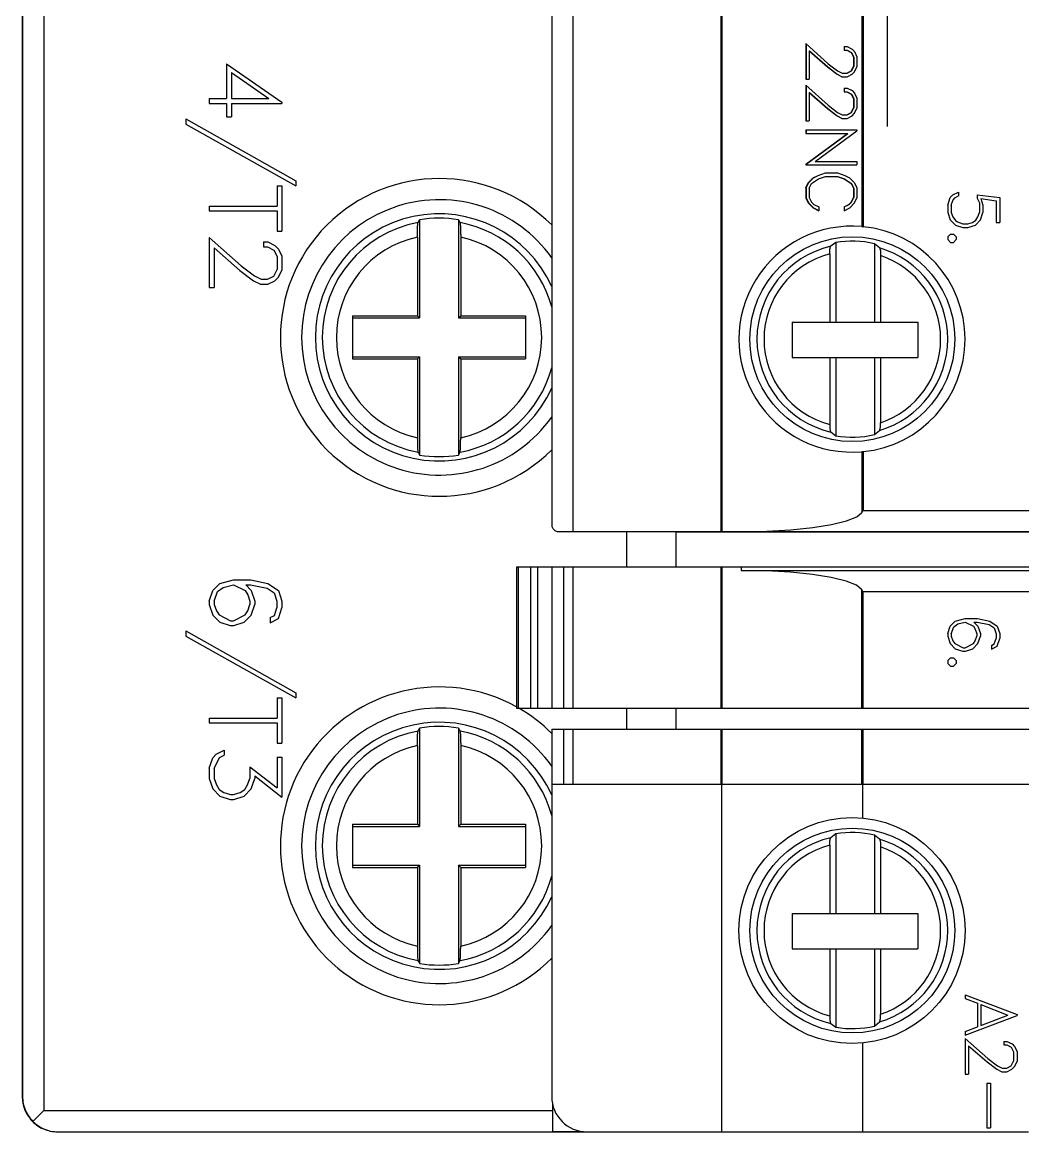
# Model space of a CAD drawing. Header units: millimetres. Extents: x -72 to 2978, y -1067 to 2817.
# Drawn here: x 2368.21 to 2396.54, y 1442.4 to 1473.82 of the extents above; entities that cross this region are included whole.
import ezdxf

# ---------------------------------------------------------------- set-up
doc = ezdxf.new("R2010")
doc.units = ezdxf.units.MM
doc.layers.add('10000_FRONT', color=7, linetype='Continuous')

msp = doc.modelspace()

# ---------------------------------------------------------------- linework, layer by layer
msp.add_line((2392.71, 1470.872), (2392.71, 1477.721))
at = {"layer": '10000_FRONT', "color": 7, "linetype": 'Continuous', "lineweight": 25}
for p, q in [((2383.8, 1487.313), (2383.8, 1459.396)), ((2387.984, 1487.396), (2387.984, 1459.396)), ((2388.018, 1487.396), (2388.018, 1459.396)), ((2368.82, 1486.796), (2368.82, 1442.996)), ((2368.21, 1486.396), (2368.21, 1443.406)), ((2368.22, 1486.396), (2368.22, 1443.396)), ((2383.2, 1486.396), (2383.2, 1459.596)), ((2391.981, 1478.509), (2391.981, 1468.034)), ((2392.016, 1478.512), (2392.016, 1468.031)), ((2390.394, 1473.219), (2390.394, 1472.209)), ((2390.394, 1473.219), (2391.027, 1472.647)), ((2390.4, 1473.214), (2390.4, 1472.209)), ((2390.49, 1473.012), (2390.49, 1472.209)), ((2390.49, 1473.012), (2391.006, 1472.555)), ((2390.49, 1473.012), (2390.496, 1473.012)), ((2390.496, 1473.012), (2391.012, 1472.555)), ((2391.475, 1473.131), (2391.475, 1473.032)), ((2391.475, 1473.131), (2391.562, 1473.131)), ((2391.475, 1473.032), (2391.56, 1473.032)), ((2391.48, 1473.131), (2391.48, 1473.032)), ((2391.554, 1473.032), (2391.681, 1472.967)), ((2391.56, 1473.032), (2391.687, 1472.967)), ((2391.562, 1473.131), (2391.703, 1473.061)), ((2391.703, 1473.061), (2391.773, 1472.989)), ((2391.773, 1472.989), (2391.842, 1472.845)), ((2391.681, 1472.967), (2391.745, 1472.837)), ((2391.681, 1472.967), (2391.687, 1472.967)), ((2391.687, 1472.967), (2391.751, 1472.837)), ((2391.745, 1472.837), (2391.745, 1472.571)), ((2391.745, 1472.837), (2391.751, 1472.837)), ((2391.751, 1472.837), (2391.751, 1472.571)), ((2391.842, 1472.845), (2391.842, 1472.563)), ((2373.994, 1472.646), (2373.994, 1471.662)), ((2373.994, 1472.646), (2375.562, 1471.557)), ((2374.131, 1472.397), (2374.131, 1471.662)), ((2374.131, 1472.397), (2375.19, 1471.662)), ((2391.006, 1472.555), (2391.278, 1472.347)), ((2391.006, 1472.555), (2391.012, 1472.555)), ((2391.012, 1472.555), (2391.284, 1472.347)), ((2391.027, 1472.647), (2391.295, 1472.443)), ((2391.278, 1472.347), (2391.417, 1472.277)), ((2391.278, 1472.347), (2391.284, 1472.347)), ((2391.284, 1472.347), (2391.422, 1472.277)), ((2391.295, 1472.443), (2391.427, 1472.377)), ((2391.427, 1472.377), (2391.56, 1472.377)), ((2391.554, 1472.377), (2391.681, 1472.441)), ((2391.56, 1472.377), (2391.687, 1472.441)), ((2391.56, 1472.277), (2391.701, 1472.347)), ((2391.681, 1472.441), (2391.745, 1472.571)), ((2391.681, 1472.441), (2391.687, 1472.441)), ((2391.687, 1472.441), (2391.751, 1472.571)), ((2391.701, 1472.347), (2391.772, 1472.42)), ((2391.745, 1472.571), (2391.751, 1472.571)), ((2391.772, 1472.42), (2391.842, 1472.563)), ((2390.394, 1472.209), (2390.49, 1472.209)), ((2390.394, 1472.042), (2390.394, 1471.031)), ((2390.394, 1472.042), (2391.027, 1471.47)), ((2390.4, 1472.037), (2390.4, 1471.031)), ((2391.417, 1472.277), (2391.56, 1472.277)), ((2390.49, 1471.834), (2390.49, 1471.031)), ((2390.49, 1471.834), (2391.006, 1471.378)), ((2390.49, 1471.834), (2390.496, 1471.834)), ((2390.496, 1471.834), (2391.012, 1471.378)), ((2391.475, 1471.954), (2391.475, 1471.855)), ((2391.475, 1471.954), (2391.562, 1471.954)), ((2391.475, 1471.855), (2391.56, 1471.855)), ((2391.48, 1471.954), (2391.48, 1471.855)), ((2391.554, 1471.855), (2391.681, 1471.789)), ((2391.56, 1471.855), (2391.687, 1471.789)), ((2391.562, 1471.954), (2391.703, 1471.884)), ((2391.681, 1471.789), (2391.745, 1471.66)), ((2391.681, 1471.789), (2391.687, 1471.789)), ((2391.687, 1471.789), (2391.751, 1471.66)), ((2391.703, 1471.884), (2391.773, 1471.811)), ((2391.773, 1471.811), (2391.842, 1471.668)), ((2373.504, 1471.662), (2373.504, 1471.524)), ((2373.504, 1471.662), (2373.994, 1471.662)), ((2373.504, 1471.524), (2373.994, 1471.524)), ((2373.994, 1471.524), (2373.994, 1471.14)), ((2374.131, 1471.662), (2375.19, 1471.662)), ((2374.131, 1471.524), (2374.131, 1471.14)), ((2374.131, 1471.524), (2375.562, 1471.524)), ((2375.562, 1471.557), (2375.562, 1471.524)), ((2391.027, 1471.47), (2391.295, 1471.266)), ((2391.745, 1471.66), (2391.745, 1471.394)), ((2391.745, 1471.66), (2391.751, 1471.66)), ((2391.751, 1471.66), (2391.751, 1471.394)), ((2391.842, 1471.668), (2391.842, 1471.386)), ((2372.838, 1471.086), (2372.838, 1470.937)), ((2372.838, 1471.086), (2375.954, 1469.332)), ((2373.994, 1471.14), (2374.131, 1471.14)), ((2391.006, 1471.378), (2391.278, 1471.17)), ((2391.006, 1471.378), (2391.012, 1471.378)), ((2391.012, 1471.378), (2391.284, 1471.17)), ((2391.278, 1471.17), (2391.417, 1471.099)), ((2391.278, 1471.17), (2391.284, 1471.17)), ((2391.284, 1471.17), (2391.422, 1471.099)), ((2391.295, 1471.266), (2391.427, 1471.2)), ((2391.417, 1471.099), (2391.56, 1471.099)), ((2391.427, 1471.2), (2391.56, 1471.2)), ((2391.554, 1471.2), (2391.681, 1471.264)), ((2391.56, 1471.2), (2391.687, 1471.264)), ((2391.56, 1471.099), (2391.701, 1471.17)), ((2391.681, 1471.264), (2391.745, 1471.394)), ((2391.681, 1471.264), (2391.687, 1471.264)), ((2391.687, 1471.264), (2391.751, 1471.394)), ((2391.701, 1471.17), (2391.772, 1471.243)), ((2391.745, 1471.394), (2391.751, 1471.394)), ((2391.772, 1471.243), (2391.842, 1471.386)), ((2372.838, 1470.937), (2375.954, 1469.185)), ((2390.394, 1471.031), (2390.49, 1471.031)), ((2390.394, 1470.772), (2390.394, 1470.674)), ((2390.394, 1470.772), (2391.842, 1470.772)), ((2390.4, 1470.772), (2390.4, 1470.674)), ((2391.842, 1470.772), (2391.842, 1470.749)), ((2390.394, 1469.804), (2391.577, 1470.674)), ((2390.394, 1470.674), (2391.583, 1470.674)), ((2390.4, 1469.804), (2391.583, 1470.674)), ((2390.659, 1469.878), (2391.842, 1470.749)), ((2390.659, 1469.878), (2391.842, 1469.878)), ((2391.842, 1469.878), (2391.842, 1469.78)), ((2390.394, 1469.804), (2390.394, 1469.78)), ((2390.394, 1469.804), (2390.4, 1469.804)), ((2390.394, 1469.78), (2391.842, 1469.78)), ((2390.4, 1469.804), (2390.4, 1469.78)), ((2390.741, 1469.484), (2390.947, 1469.554)), ((2390.747, 1469.484), (2390.953, 1469.554)), ((2390.947, 1469.554), (2391.288, 1469.554)), ((2391.288, 1469.554), (2391.495, 1469.484)), ((2375.954, 1469.332), (2375.954, 1469.185)), ((2390.394, 1469.132), (2390.463, 1469.275)), ((2390.4, 1469.132), (2390.469, 1469.275)), ((2390.463, 1469.275), (2390.602, 1469.417)), ((2390.463, 1469.275), (2390.469, 1469.275)), ((2390.469, 1469.275), (2390.608, 1469.417)), ((2390.49, 1469.124), (2390.555, 1469.256)), ((2390.555, 1469.256), (2390.754, 1469.389)), ((2390.602, 1469.417), (2390.741, 1469.484)), ((2390.602, 1469.417), (2390.608, 1469.417)), ((2390.608, 1469.417), (2390.747, 1469.484)), ((2390.741, 1469.484), (2390.747, 1469.484)), ((2390.754, 1469.389), (2390.951, 1469.456)), ((2390.951, 1469.456), (2391.291, 1469.456)), ((2391.285, 1469.456), (2391.482, 1469.389)), ((2391.291, 1469.456), (2391.488, 1469.389)), ((2391.482, 1469.389), (2391.681, 1469.256)), ((2391.482, 1469.389), (2391.488, 1469.389)), ((2391.488, 1469.389), (2391.687, 1469.256)), ((2391.495, 1469.484), (2391.634, 1469.417)), ((2391.634, 1469.417), (2391.772, 1469.275)), ((2391.681, 1469.256), (2391.745, 1469.124)), ((2391.681, 1469.256), (2391.687, 1469.256)), ((2391.687, 1469.256), (2391.751, 1469.124)), ((2391.772, 1469.275), (2391.842, 1469.132)), ((2375.425, 1469.19), (2375.425, 1468.613)), ((2375.425, 1469.19), (2375.562, 1469.19)), ((2375.562, 1469.19), (2375.562, 1467.9)), ((2390.394, 1469.132), (2390.394, 1468.85)), ((2390.394, 1469.132), (2390.4, 1469.132)), ((2390.4, 1469.132), (2390.4, 1468.85)), ((2390.49, 1469.124), (2390.49, 1468.858)), ((2391.745, 1469.124), (2391.745, 1468.858)), ((2391.745, 1469.124), (2391.751, 1469.124)), ((2391.751, 1469.124), (2391.751, 1468.858)), ((2391.842, 1469.132), (2391.842, 1468.85)), ((2394.483, 1468.855), (2394.555, 1468.929)), ((2394.555, 1468.929), (2394.717, 1469.01)), ((2394.61, 1468.853), (2394.717, 1468.906)), ((2394.717, 1469.01), (2394.717, 1468.906)), ((2395.24, 1468.933), (2395.24, 1468.843)), ((2395.24, 1468.933), (2395.883, 1468.861)), ((2373.504, 1468.613), (2373.504, 1468.476)), ((2373.504, 1468.613), (2375.425, 1468.613)), ((2390.394, 1468.85), (2390.463, 1468.707)), ((2390.394, 1468.85), (2390.4, 1468.85)), ((2390.4, 1468.85), (2390.469, 1468.707)), ((2390.463, 1468.707), (2390.601, 1468.566)), ((2390.463, 1468.707), (2390.469, 1468.707)), ((2390.469, 1468.707), (2390.607, 1468.566)), ((2390.49, 1468.858), (2390.556, 1468.727)), ((2390.556, 1468.727), (2390.621, 1468.662)), ((2390.621, 1468.662), (2390.761, 1468.589)), ((2390.761, 1468.589), (2390.761, 1468.485)), ((2391.475, 1468.589), (2391.615, 1468.662)), ((2391.475, 1468.589), (2391.475, 1468.485)), ((2391.475, 1468.589), (2391.48, 1468.589)), ((2391.48, 1468.589), (2391.621, 1468.662)), ((2391.48, 1468.589), (2391.48, 1468.488)), ((2391.615, 1468.662), (2391.679, 1468.727)), ((2391.615, 1468.662), (2391.621, 1468.662)), ((2391.621, 1468.662), (2391.685, 1468.727)), ((2391.635, 1468.566), (2391.773, 1468.707)), ((2391.679, 1468.727), (2391.745, 1468.858)), ((2391.679, 1468.727), (2391.685, 1468.727)), ((2391.685, 1468.727), (2391.751, 1468.858)), ((2391.745, 1468.858), (2391.751, 1468.858)), ((2391.773, 1468.707), (2391.842, 1468.85)), ((2394.413, 1468.643), (2394.483, 1468.855)), ((2394.413, 1468.643), (2394.413, 1468.434)), ((2394.511, 1468.639), (2394.557, 1468.771)), ((2394.511, 1468.639), (2394.511, 1468.437)), ((2394.557, 1468.771), (2394.61, 1468.853)), ((2395.24, 1468.843), (2395.309, 1468.706)), ((2395.309, 1468.706), (2395.309, 1468.437)), ((2395.347, 1468.828), (2395.407, 1468.643)), ((2395.347, 1468.828), (2395.785, 1468.765)), ((2395.407, 1468.643), (2395.407, 1468.434)), ((2395.785, 1468.765), (2395.785, 1468.146)), ((2395.883, 1468.861), (2395.883, 1468.146)), ((2373.504, 1468.476), (2375.425, 1468.476)), ((2375.425, 1468.476), (2375.425, 1467.9)), ((2390.601, 1468.566), (2390.761, 1468.485)), ((2390.601, 1468.566), (2390.607, 1468.566)), ((2390.607, 1468.566), (2390.761, 1468.488)), ((2391.475, 1468.485), (2391.635, 1468.566)), ((2394.413, 1468.434), (2394.484, 1468.222)), ((2394.511, 1468.437), (2394.552, 1468.312)), ((2394.552, 1468.312), (2394.628, 1468.207)), ((2395.202, 1468.214), (2395.264, 1468.306)), ((2395.264, 1468.306), (2395.309, 1468.437)), ((2395.337, 1468.222), (2395.407, 1468.434)), ((2379.4, 1467.96), (2379.401, 1467.982)), ((2379.4, 1467.937), (2379.4, 1467.96)), ((2379.401, 1467.982), (2379.402, 1468.003)), ((2379.402, 1468.003), (2379.403, 1468.022)), ((2379.403, 1468.022), (2379.404, 1468.04)), ((2379.404, 1468.04), (2379.405, 1468.057)), ((2379.405, 1468.057), (2379.406, 1468.073)), ((2379.406, 1468.073), (2379.407, 1468.088)), ((2379.407, 1468.088), (2379.408, 1468.102)), ((2379.408, 1468.102), (2379.41, 1468.113)), ((2379.41, 1468.113), (2379.411, 1468.123)), ((2379.411, 1468.123), (2379.412, 1468.131)), ((2379.412, 1468.131), (2379.413, 1468.138)), ((2379.413, 1468.138), (2379.415, 1468.144)), ((2379.415, 1468.144), (2379.416, 1468.147)), ((2379.416, 1468.147), (2379.422, 1468.159)), ((2379.422, 1468.159), (2379.429, 1468.17)), ((2379.429, 1468.17), (2379.435, 1468.182)), ((2379.435, 1468.182), (2379.441, 1468.194)), ((2379.441, 1468.194), (2379.447, 1468.205)), ((2379.447, 1468.205), (2379.454, 1468.217)), ((2379.454, 1468.217), (2379.46, 1468.229)), ((2379.46, 1468.229), (2379.46, 1465.446)), ((2380.56, 1468.229), (2380.56, 1465.446)), ((2380.56, 1468.229), (2380.566, 1468.217)), ((2380.566, 1468.217), (2380.573, 1468.205)), ((2380.573, 1468.205), (2380.579, 1468.194)), ((2380.579, 1468.194), (2380.585, 1468.182)), ((2380.585, 1468.182), (2380.591, 1468.17)), ((2380.591, 1468.17), (2380.597, 1468.159)), ((2380.597, 1468.159), (2380.604, 1468.147)), ((2380.604, 1468.147), (2380.605, 1468.143)), ((2380.605, 1468.143), (2380.607, 1468.136)), ((2380.607, 1468.136), (2380.609, 1468.126)), ((2380.609, 1468.126), (2380.61, 1468.115)), ((2380.61, 1468.115), (2380.612, 1468.101)), ((2380.612, 1468.101), (2380.613, 1468.085)), ((2380.613, 1468.085), (2380.614, 1468.066)), ((2380.614, 1468.066), (2380.616, 1468.045)), ((2380.616, 1468.045), (2380.617, 1468.024)), ((2380.617, 1468.024), (2380.618, 1468.001)), ((2380.618, 1468.001), (2380.619, 1467.975)), ((2380.619, 1467.975), (2380.62, 1467.948)), ((2380.62, 1467.948), (2380.621, 1467.92)), ((2391.981, 1468.034), (2391.986, 1468.034)), ((2391.986, 1468.034), (2391.991, 1468.033)), ((2391.991, 1468.033), (2391.996, 1468.033)), ((2391.996, 1468.033), (2392.001, 1468.032)), ((2392.001, 1468.032), (2392.006, 1468.032)), ((2392.006, 1468.032), (2392.011, 1468.031)), ((2392.011, 1468.031), (2392.016, 1468.031)), ((2394.484, 1468.222), (2394.627, 1468.079)), ((2394.627, 1468.079), (2394.839, 1468.009)), ((2394.628, 1468.207), (2394.687, 1468.168)), ((2394.687, 1468.168), (2394.843, 1468.108)), ((2394.839, 1468.009), (2394.981, 1468.009)), ((2394.843, 1468.108), (2394.977, 1468.108)), ((2394.977, 1468.108), (2395.109, 1468.153)), ((2394.981, 1468.009), (2395.193, 1468.079)), ((2395.109, 1468.153), (2395.202, 1468.214)), ((2395.193, 1468.079), (2395.337, 1468.222)), ((2395.785, 1468.146), (2395.883, 1468.146)), ((2373.504, 1467.722), (2373.504, 1466.307)), ((2373.504, 1467.722), (2374.404, 1466.921)), ((2375.425, 1467.9), (2375.562, 1467.9)), ((2379.397, 1467.815), (2379.398, 1467.841)), ((2379.397, 1467.788), (2379.397, 1467.815)), ((2379.397, 1467.762), (2379.397, 1467.788)), ((2379.397, 1467.737), (2379.397, 1467.762)), ((2379.397, 1467.737), (2379.397, 1465.509)), ((2379.398, 1467.866), (2379.399, 1467.891)), ((2379.398, 1467.841), (2379.398, 1467.866)), ((2379.399, 1467.914), (2379.4, 1467.937)), ((2379.399, 1467.891), (2379.399, 1467.914)), ((2380.621, 1467.92), (2380.621, 1467.892)), ((2380.621, 1467.892), (2380.622, 1467.863)), ((2380.622, 1467.863), (2380.622, 1467.832)), ((2380.622, 1467.832), (2380.623, 1467.8)), ((2380.623, 1467.8), (2380.623, 1467.768)), ((2380.623, 1467.768), (2380.623, 1467.737)), ((2380.623, 1467.737), (2380.623, 1465.509)), ((2394.413, 1467.745), (2394.492, 1467.823)), ((2394.413, 1467.745), (2394.413, 1467.664)), ((2394.413, 1467.664), (2394.492, 1467.586)), ((2394.492, 1467.823), (2394.572, 1467.823)), ((2394.572, 1467.823), (2394.651, 1467.745)), ((2394.572, 1467.586), (2394.651, 1467.664)), ((2394.651, 1467.745), (2394.651, 1467.664)), ((2373.641, 1467.431), (2373.641, 1466.307)), ((2373.641, 1467.431), (2374.374, 1466.792)), ((2375.04, 1467.599), (2375.04, 1467.459)), ((2375.04, 1467.599), (2375.164, 1467.599)), ((2375.04, 1467.459), (2375.153, 1467.459)), ((2375.153, 1467.459), (2375.334, 1467.368)), ((2375.164, 1467.599), (2375.365, 1467.501)), ((2375.334, 1467.368), (2375.425, 1467.187)), ((2375.365, 1467.501), (2375.464, 1467.399)), ((2375.464, 1467.399), (2375.562, 1467.198)), ((2391.071, 1467.317), (2391.072, 1467.33)), ((2391.071, 1467.303), (2391.071, 1467.317)), ((2391.072, 1467.342), (2391.073, 1467.354)), ((2391.072, 1467.33), (2391.072, 1467.342)), ((2391.073, 1467.354), (2391.074, 1467.366)), ((2391.074, 1467.366), (2391.075, 1467.378)), ((2391.075, 1467.378), (2391.076, 1467.39)), ((2391.076, 1467.39), (2391.078, 1467.4)), ((2391.078, 1467.4), (2391.079, 1467.41)), ((2391.079, 1467.41), (2391.08, 1467.42)), ((2391.08, 1467.42), (2391.082, 1467.428)), ((2391.082, 1467.428), (2391.083, 1467.437)), ((2391.083, 1467.437), (2391.085, 1467.445)), ((2391.085, 1467.445), (2391.087, 1467.452)), ((2391.087, 1467.452), (2391.089, 1467.458)), ((2391.089, 1467.458), (2391.091, 1467.463)), ((2391.091, 1467.463), (2391.093, 1467.467)), ((2391.093, 1467.467), (2391.095, 1467.471)), ((2391.095, 1467.471), (2391.097, 1467.474)), ((2391.097, 1467.474), (2391.099, 1467.476)), ((2391.24, 1467.582), (2391.099, 1467.476)), ((2391.24, 1467.582), (2391.24, 1465.331)), ((2392.34, 1467.55), (2392.34, 1465.331)), ((2392.481, 1467.434), (2392.34, 1467.55)), ((2392.481, 1467.434), (2392.484, 1467.431)), ((2392.484, 1467.431), (2392.486, 1467.427)), ((2392.486, 1467.427), (2392.489, 1467.422)), ((2392.489, 1467.422), (2392.491, 1467.415)), ((2392.491, 1467.415), (2392.493, 1467.408)), ((2392.493, 1467.408), (2392.495, 1467.398)), ((2392.495, 1467.398), (2392.497, 1467.388)), ((2392.497, 1467.388), (2392.499, 1467.377)), ((2392.499, 1467.377), (2392.501, 1467.366)), ((2392.501, 1467.366), (2392.503, 1467.354)), ((2392.503, 1467.354), (2392.504, 1467.34)), ((2392.504, 1467.34), (2392.505, 1467.325)), ((2392.505, 1467.325), (2392.507, 1467.311)), ((2394.492, 1467.586), (2394.572, 1467.586)), ((2375.425, 1467.187), (2375.425, 1466.815)), ((2375.562, 1467.198), (2375.562, 1466.803)), ((2391.07, 1467.29), (2391.071, 1467.303)), ((2391.07, 1467.276), (2391.07, 1467.29)), ((2391.07, 1467.263), (2391.07, 1467.276)), ((2391.07, 1467.263), (2391.07, 1465.331)), ((2392.507, 1467.311), (2392.508, 1467.296)), ((2392.508, 1467.296), (2392.508, 1467.281)), ((2392.508, 1467.281), (2392.509, 1467.264)), ((2392.509, 1467.264), (2392.51, 1467.248)), ((2392.51, 1467.248), (2392.51, 1467.231)), ((2392.51, 1467.231), (2392.51, 1467.215)), ((2392.51, 1467.215), (2392.51, 1465.331)), ((2374.374, 1466.792), (2374.761, 1466.501)), ((2374.404, 1466.921), (2374.785, 1466.635)), ((2375.334, 1466.633), (2375.425, 1466.815)), ((2375.463, 1466.603), (2375.562, 1466.803)), ((2374.761, 1466.501), (2374.958, 1466.402)), ((2374.785, 1466.635), (2374.972, 1466.543)), ((2374.958, 1466.402), (2375.162, 1466.402)), ((2374.972, 1466.543), (2375.153, 1466.543)), ((2375.153, 1466.543), (2375.334, 1466.633)), ((2375.162, 1466.402), (2375.362, 1466.501)), ((2375.362, 1466.501), (2375.463, 1466.603)), ((2373.504, 1466.307), (2373.641, 1466.307)), ((2377.56, 1465.509), (2377.56, 1464.284)), ((2377.56, 1465.509), (2379.397, 1465.509)), ((2377.56, 1465.446), (2379.46, 1465.446)), ((2379.397, 1465.509), (2379.46, 1465.446)), ((2380.56, 1465.446), (2380.623, 1465.509)), ((2380.56, 1465.446), (2382.46, 1465.446)), ((2380.623, 1465.509), (2382.46, 1465.509)), ((2382.46, 1465.509), (2382.46, 1464.284)), ((2390.01, 1465.331), (2390.01, 1464.331)), ((2390.01, 1465.331), (2391.07, 1465.331)), ((2391.07, 1465.331), (2391.24, 1465.331)), ((2391.24, 1465.331), (2392.34, 1465.331)), ((2392.34, 1465.331), (2392.51, 1465.331)), ((2392.51, 1465.331), (2393.56, 1465.331)), ((2393.56, 1465.331), (2393.56, 1464.331)), ((2377.56, 1464.346), (2379.46, 1464.346)), ((2377.56, 1464.284), (2379.397, 1464.284)), ((2379.397, 1464.284), (2379.46, 1464.346)), ((2379.397, 1464.284), (2379.397, 1462.056)), ((2379.46, 1464.346), (2379.46, 1461.564)), ((2380.56, 1464.346), (2380.56, 1461.564)), ((2380.56, 1464.346), (2380.623, 1464.284)), ((2380.56, 1464.346), (2382.46, 1464.346)), ((2380.623, 1464.284), (2380.623, 1462.056)), ((2380.623, 1464.284), (2382.46, 1464.284)), ((2390.01, 1464.331), (2391.07, 1464.331)), ((2391.07, 1464.331), (2391.07, 1462.43)), ((2391.07, 1464.331), (2391.24, 1464.331)), ((2391.24, 1464.331), (2391.24, 1462.111)), ((2391.24, 1464.331), (2392.34, 1464.331)), ((2392.34, 1464.331), (2392.34, 1462.143)), ((2392.34, 1464.331), (2392.51, 1464.331)), ((2392.51, 1464.331), (2392.51, 1462.478)), ((2392.51, 1464.331), (2393.56, 1464.331)), ((2391.07, 1462.43), (2391.07, 1462.414)), ((2391.07, 1462.414), (2391.07, 1462.397)), ((2391.07, 1462.397), (2391.071, 1462.381)), ((2391.071, 1462.381), (2391.071, 1462.365)), ((2391.071, 1462.365), (2391.072, 1462.35)), ((2391.072, 1462.35), (2391.073, 1462.335)), ((2391.073, 1462.335), (2391.074, 1462.321)), ((2391.074, 1462.321), (2391.076, 1462.307)), ((2391.076, 1462.307), (2391.077, 1462.294)), ((2391.077, 1462.294), (2391.079, 1462.281)), ((2392.493, 1462.285), (2392.495, 1462.292)), ((2392.495, 1462.292), (2392.497, 1462.3)), ((2392.497, 1462.3), (2392.498, 1462.309)), ((2392.498, 1462.309), (2392.5, 1462.318)), ((2392.5, 1462.318), (2392.501, 1462.328)), ((2392.501, 1462.328), (2392.502, 1462.338)), ((2392.502, 1462.338), (2392.504, 1462.349)), ((2392.504, 1462.349), (2392.505, 1462.361)), ((2392.505, 1462.361), (2392.506, 1462.373)), ((2392.506, 1462.373), (2392.507, 1462.385)), ((2392.507, 1462.385), (2392.508, 1462.397)), ((2392.508, 1462.41), (2392.509, 1462.423)), ((2392.508, 1462.397), (2392.508, 1462.41)), ((2392.509, 1462.437), (2392.51, 1462.451)), ((2392.509, 1462.423), (2392.509, 1462.437)), ((2392.51, 1462.465), (2392.51, 1462.478)), ((2392.51, 1462.451), (2392.51, 1462.465)), ((2379.397, 1462.056), (2379.397, 1462.025)), ((2379.397, 1462.025), (2379.397, 1461.993)), ((2379.397, 1461.993), (2379.398, 1461.961)), ((2380.622, 1461.978), (2380.623, 1462.004)), ((2380.622, 1461.952), (2380.622, 1461.978)), ((2380.623, 1462.03), (2380.623, 1462.056)), ((2380.623, 1462.004), (2380.623, 1462.03)), ((2391.079, 1462.281), (2391.081, 1462.27)), ((2391.081, 1462.27), (2391.083, 1462.26)), ((2391.083, 1462.26), (2391.085, 1462.25)), ((2391.085, 1462.25), (2391.087, 1462.241)), ((2391.087, 1462.241), (2391.089, 1462.234)), ((2391.089, 1462.234), (2391.091, 1462.228)), ((2391.091, 1462.228), (2391.094, 1462.223)), ((2391.094, 1462.223), (2391.096, 1462.219)), ((2391.096, 1462.219), (2391.099, 1462.217)), ((2391.099, 1462.217), (2391.24, 1462.111)), ((2392.34, 1462.143), (2392.481, 1462.259)), ((2392.481, 1462.259), (2392.483, 1462.261)), ((2392.483, 1462.261), (2392.485, 1462.264)), ((2392.485, 1462.264), (2392.487, 1462.268)), ((2392.487, 1462.268), (2392.489, 1462.273)), ((2392.489, 1462.273), (2392.491, 1462.278)), ((2392.491, 1462.278), (2392.493, 1462.285)), ((2379.398, 1461.961), (2379.398, 1461.93)), ((2379.398, 1461.93), (2379.399, 1461.901)), ((2379.399, 1461.901), (2379.399, 1461.873)), ((2379.399, 1461.873), (2379.4, 1461.845)), ((2379.4, 1461.845), (2379.401, 1461.818)), ((2379.401, 1461.818), (2379.402, 1461.792)), ((2379.402, 1461.792), (2379.403, 1461.769)), ((2379.403, 1461.769), (2379.404, 1461.747)), ((2379.404, 1461.747), (2379.405, 1461.727)), ((2379.405, 1461.727), (2379.407, 1461.708)), ((2379.407, 1461.708), (2379.408, 1461.692)), ((2379.408, 1461.692), (2379.41, 1461.678)), ((2379.41, 1461.678), (2379.411, 1461.667)), ((2379.411, 1461.667), (2379.413, 1461.657)), ((2379.413, 1461.657), (2379.414, 1461.65)), ((2380.606, 1461.655), (2380.608, 1461.662)), ((2380.608, 1461.662), (2380.609, 1461.67)), ((2380.609, 1461.67), (2380.61, 1461.68)), ((2380.61, 1461.68), (2380.611, 1461.691)), ((2380.611, 1461.691), (2380.613, 1461.704)), ((2380.613, 1461.704), (2380.614, 1461.719)), ((2380.614, 1461.719), (2380.615, 1461.736)), ((2380.615, 1461.736), (2380.616, 1461.753)), ((2380.616, 1461.753), (2380.617, 1461.77)), ((2380.617, 1461.77), (2380.618, 1461.79)), ((2380.618, 1461.79), (2380.619, 1461.811)), ((2380.619, 1461.833), (2380.62, 1461.856)), ((2380.619, 1461.811), (2380.619, 1461.833)), ((2380.62, 1461.856), (2380.621, 1461.879)), ((2380.621, 1461.902), (2380.622, 1461.926)), ((2380.621, 1461.879), (2380.621, 1461.902)), ((2380.622, 1461.926), (2380.622, 1461.952)), ((2391.981, 1461.659), (2391.986, 1461.659)), ((2391.981, 1461.659), (2391.981, 1459.936)), ((2391.986, 1461.659), (2391.991, 1461.66)), ((2391.991, 1461.66), (2391.996, 1461.66)), ((2391.996, 1461.66), (2392.001, 1461.661)), ((2392.001, 1461.661), (2392.006, 1461.661)), ((2392.006, 1461.661), (2392.011, 1461.662)), ((2392.011, 1461.662), (2392.016, 1461.662)), ((2392.016, 1461.662), (2392.016, 1459.996)), ((2379.414, 1461.65), (2379.416, 1461.646)), ((2379.416, 1461.646), (2379.422, 1461.634)), ((2379.422, 1461.634), (2379.429, 1461.622)), ((2379.429, 1461.622), (2379.435, 1461.611)), ((2379.435, 1461.611), (2379.441, 1461.599)), ((2379.441, 1461.599), (2379.447, 1461.587)), ((2379.447, 1461.587), (2379.454, 1461.576)), ((2379.454, 1461.576), (2379.46, 1461.564)), ((2380.56, 1461.564), (2380.566, 1461.576)), ((2380.566, 1461.576), (2380.573, 1461.587)), ((2380.573, 1461.587), (2380.579, 1461.599)), ((2380.579, 1461.599), (2380.585, 1461.611)), ((2380.585, 1461.611), (2380.591, 1461.622)), ((2380.591, 1461.622), (2380.597, 1461.634)), ((2380.597, 1461.634), (2380.604, 1461.646)), ((2380.604, 1461.646), (2380.605, 1461.649)), ((2380.605, 1461.649), (2380.606, 1461.655)), ((2391.981, 1459.937), (2391.986, 1459.945)), ((2391.986, 1459.945), (2391.991, 1459.954)), ((2391.991, 1459.954), (2391.996, 1459.962)), ((2391.996, 1459.962), (2392.001, 1459.971)), ((2392.001, 1459.971), (2392.006, 1459.979)), ((2392.006, 1459.979), (2392.011, 1459.988)), ((2392.011, 1459.988), (2392.016, 1459.996)), ((2392.016, 1459.996), (2429.384, 1459.996)), ((2383.2, 1459.596), (2383.201, 1459.578)), ((2383.201, 1459.578), (2383.203, 1459.56)), ((2383.203, 1459.56), (2383.208, 1459.542)), ((2383.208, 1459.542), (2383.214, 1459.524)), ((2383.214, 1459.524), (2383.222, 1459.506)), ((2383.222, 1459.506), (2383.231, 1459.489)), ((2383.231, 1459.489), (2383.243, 1459.473)), ((2383.243, 1459.473), (2383.256, 1459.457)), ((2383.256, 1459.457), (2383.271, 1459.443)), ((2383.271, 1459.443), (2383.288, 1459.43)), ((2383.288, 1459.43), (2383.307, 1459.419)), ((2383.307, 1459.419), (2383.328, 1459.41)), ((2383.328, 1459.41), (2383.35, 1459.403)), ((2383.35, 1459.403), (2383.374, 1459.398)), ((2383.374, 1459.398), (2383.4, 1459.396)), ((2383.4, 1459.396), (2438, 1459.396)), ((2385.32, 1459.396), (2385.32, 1458.396)), ((2386.71, 1459.396), (2386.71, 1458.396)), ((2386.71, 1459.386), (2434.71, 1459.386)), ((2382.2, 1458.396), (2382.2, 1454.396)), ((2382.2, 1458.396), (2439.2, 1458.396)), ((2382.254, 1458.396), (2382.254, 1454.396)), ((2382.6, 1458.396), (2382.6, 1454.396)), ((2382.8, 1458.396), (2382.8, 1454.396)), ((2383.2, 1458.396), (2383.2, 1454.396)), ((2383.536, 1458.396), (2383.536, 1454.396)), ((2383.8, 1458.396), (2383.8, 1454.396)), ((2387.984, 1458.396), (2387.984, 1454.396)), ((2388.018, 1458.396), (2388.018, 1454.396)), ((2388.561, 1458.396), (2388.561, 1458.296)), ((2388.561, 1458.296), (2432.839, 1458.296)), ((2373.603, 1457.726), (2373.802, 1457.927)), ((2373.802, 1457.927), (2374.195, 1458.025)), ((2373.899, 1457.812), (2374.196, 1457.886)), ((2374.195, 1458.025), (2374.68, 1458.025)), ((2374.196, 1457.886), (2374.52, 1457.724)), ((2374.537, 1457.886), (2374.696, 1457.726)), ((2374.537, 1457.886), (2374.674, 1457.886)), ((2374.674, 1457.886), (2375.149, 1457.789)), ((2374.68, 1458.025), (2375.165, 1457.93)), ((2375.165, 1457.93), (2375.463, 1457.729)), ((2373.504, 1457.43), (2373.603, 1457.726)), ((2373.643, 1457.425), (2373.737, 1457.702)), ((2373.737, 1457.702), (2373.899, 1457.812)), ((2374.52, 1457.724), (2374.593, 1457.609)), ((2374.593, 1457.609), (2374.657, 1457.425)), ((2374.696, 1457.726), (2374.795, 1457.43)), ((2375.149, 1457.789), (2375.343, 1457.661)), ((2375.343, 1457.661), (2375.423, 1457.425)), ((2375.463, 1457.729), (2375.562, 1457.43)), ((2391.97, 1457.756), (2391.97, 1454.396)), ((2391.97, 1457.756), (2391.975, 1457.748)), ((2391.975, 1457.748), (2391.98, 1457.739)), ((2391.98, 1457.739), (2391.985, 1457.73)), ((2391.985, 1457.73), (2391.99, 1457.722)), ((2391.99, 1457.722), (2391.995, 1457.713)), ((2391.995, 1457.713), (2392, 1457.705)), ((2392, 1457.705), (2392.005, 1457.696)), ((2392.005, 1457.696), (2392.005, 1454.396)), ((2392.005, 1457.696), (2429.395, 1457.696)), ((2373.504, 1457.43), (2373.504, 1457.329)), ((2373.504, 1457.329), (2373.603, 1457.032)), ((2373.643, 1457.425), (2373.643, 1457.334)), ((2373.643, 1457.334), (2373.708, 1457.15)), ((2374.593, 1457.15), (2374.657, 1457.334)), ((2374.657, 1457.425), (2374.657, 1457.334)), ((2374.696, 1457.032), (2374.795, 1457.329)), ((2374.795, 1457.43), (2374.795, 1457.329)), ((2375.423, 1457.425), (2375.423, 1457.239)), ((2375.562, 1457.43), (2375.562, 1457.232)), ((2373.603, 1457.032), (2373.802, 1456.831)), ((2373.708, 1457.15), (2373.782, 1457.035)), ((2373.782, 1457.035), (2374.108, 1456.873)), ((2374.193, 1456.873), (2374.52, 1457.035)), ((2374.496, 1456.831), (2374.696, 1457.032)), ((2374.52, 1457.035), (2374.593, 1457.15)), ((2375.23, 1456.961), (2375.348, 1457.022)), ((2375.23, 1456.961), (2375.23, 1456.815)), ((2375.348, 1457.022), (2375.423, 1457.239)), ((2375.463, 1456.931), (2375.562, 1457.232)), ((2373.802, 1456.831), (2374.098, 1456.734)), ((2374.098, 1456.734), (2374.2, 1456.734)), ((2374.108, 1456.873), (2374.193, 1456.873)), ((2374.2, 1456.734), (2374.496, 1456.831)), ((2375.23, 1456.815), (2375.463, 1456.931)), ((2394.413, 1456.506), (2394.484, 1456.718)), ((2394.484, 1456.718), (2394.626, 1456.861)), ((2394.512, 1456.503), (2394.579, 1456.701)), ((2394.579, 1456.701), (2394.695, 1456.779)), ((2394.626, 1456.861), (2394.906, 1456.931)), ((2394.695, 1456.779), (2394.907, 1456.832)), ((2394.906, 1456.931), (2395.253, 1456.931)), ((2394.907, 1456.832), (2395.138, 1456.716)), ((2395.138, 1456.716), (2395.191, 1456.634)), ((2395.151, 1456.832), (2395.265, 1456.718)), ((2395.151, 1456.832), (2395.248, 1456.832)), ((2395.191, 1456.634), (2395.236, 1456.503)), ((2395.248, 1456.832), (2395.588, 1456.763)), ((2395.253, 1456.931), (2395.599, 1456.863)), ((2395.265, 1456.718), (2395.335, 1456.506)), ((2395.588, 1456.763), (2395.726, 1456.671)), ((2395.599, 1456.863), (2395.812, 1456.72)), ((2395.726, 1456.671), (2395.784, 1456.503)), ((2395.812, 1456.72), (2395.883, 1456.506)), ((2372.838, 1456.586), (2372.838, 1456.437)), ((2372.838, 1456.586), (2375.954, 1454.832)), ((2372.838, 1456.437), (2375.954, 1454.685)), ((2394.413, 1456.506), (2394.413, 1456.434)), ((2394.413, 1456.434), (2394.484, 1456.222)), ((2394.512, 1456.503), (2394.512, 1456.437)), ((2394.512, 1456.437), (2394.558, 1456.306)), ((2395.191, 1456.306), (2395.236, 1456.437)), ((2395.236, 1456.503), (2395.236, 1456.437)), ((2395.265, 1456.222), (2395.335, 1456.434)), ((2395.335, 1456.506), (2395.335, 1456.434)), ((2395.73, 1456.214), (2395.784, 1456.37)), ((2395.784, 1456.503), (2395.784, 1456.37)), ((2395.812, 1456.149), (2395.883, 1456.365)), ((2395.883, 1456.506), (2395.883, 1456.365)), ((2394.484, 1456.222), (2394.626, 1456.079)), ((2394.558, 1456.306), (2394.611, 1456.224)), ((2394.611, 1456.224), (2394.845, 1456.108)), ((2394.626, 1456.079), (2394.837, 1456.009)), ((2394.837, 1456.009), (2394.91, 1456.009)), ((2394.845, 1456.108), (2394.905, 1456.108)), ((2394.905, 1456.108), (2395.138, 1456.224)), ((2394.91, 1456.009), (2395.121, 1456.079)), ((2395.121, 1456.079), (2395.265, 1456.222)), ((2395.138, 1456.224), (2395.191, 1456.306)), ((2395.646, 1456.171), (2395.73, 1456.214)), ((2395.646, 1456.171), (2395.646, 1456.067)), ((2395.646, 1456.067), (2395.812, 1456.149)), ((2394.413, 1455.745), (2394.492, 1455.823)), ((2394.413, 1455.745), (2394.413, 1455.664)), ((2394.492, 1455.823), (2394.572, 1455.823)), ((2394.572, 1455.823), (2394.651, 1455.745)), ((2394.651, 1455.745), (2394.651, 1455.664)), ((2394.413, 1455.664), (2394.492, 1455.586)), ((2394.492, 1455.586), (2394.572, 1455.586)), ((2394.572, 1455.586), (2394.651, 1455.664)), ((2375.954, 1454.832), (2375.954, 1454.685)), ((2375.425, 1454.69), (2375.425, 1454.113)), ((2375.425, 1454.69), (2375.562, 1454.69)), ((2375.562, 1454.69), (2375.562, 1453.4)), ((2382.2, 1454.396), (2398.7, 1454.396)), ((2385.32, 1454.396), (2385.32, 1453.796)), ((2386.71, 1454.396), (2386.71, 1453.796)), ((2373.504, 1454.113), (2373.504, 1453.976)), ((2373.504, 1454.113), (2375.425, 1454.113)), ((2373.504, 1453.976), (2375.425, 1453.976)), ((2375.425, 1453.976), (2375.425, 1453.4)), ((2379.441, 1453.794), (2379.447, 1453.805)), ((2379.447, 1453.805), (2379.454, 1453.817)), ((2379.454, 1453.817), (2379.46, 1453.829)), ((2379.46, 1453.829), (2379.46, 1451.046)), ((2380.56, 1453.829), (2380.56, 1451.046)), ((2380.56, 1453.829), (2380.566, 1453.817)), ((2380.566, 1453.817), (2380.573, 1453.805)), ((2380.573, 1453.805), (2380.579, 1453.794)), ((2379.398, 1453.466), (2379.399, 1453.491)), ((2379.399, 1453.514), (2379.4, 1453.537)), ((2379.399, 1453.491), (2379.399, 1453.514)), ((2379.4, 1453.56), (2379.401, 1453.582)), ((2379.4, 1453.537), (2379.4, 1453.56)), ((2379.401, 1453.582), (2379.402, 1453.603)), ((2379.402, 1453.603), (2379.403, 1453.622)), ((2379.403, 1453.622), (2379.404, 1453.64)), ((2379.404, 1453.64), (2379.405, 1453.657)), ((2379.405, 1453.657), (2379.406, 1453.673)), ((2379.406, 1453.673), (2379.407, 1453.688)), ((2379.407, 1453.688), (2379.408, 1453.702)), ((2379.408, 1453.702), (2379.41, 1453.713)), ((2379.41, 1453.713), (2379.411, 1453.723)), ((2379.411, 1453.723), (2379.412, 1453.731)), ((2379.412, 1453.731), (2379.413, 1453.738)), ((2379.413, 1453.738), (2379.415, 1453.744)), ((2379.415, 1453.744), (2379.416, 1453.747)), ((2379.416, 1453.747), (2379.422, 1453.759)), ((2379.422, 1453.759), (2379.429, 1453.77)), ((2379.429, 1453.77), (2379.435, 1453.782)), ((2379.435, 1453.782), (2379.441, 1453.794)), ((2380.579, 1453.794), (2380.585, 1453.782)), ((2380.585, 1453.782), (2380.591, 1453.77)), ((2380.591, 1453.77), (2380.597, 1453.759)), ((2380.597, 1453.759), (2380.604, 1453.747)), ((2380.604, 1453.747), (2380.605, 1453.743)), ((2380.605, 1453.743), (2380.607, 1453.736)), ((2380.607, 1453.736), (2380.609, 1453.726)), ((2380.609, 1453.726), (2380.61, 1453.715)), ((2380.61, 1453.715), (2380.612, 1453.701)), ((2380.612, 1453.701), (2380.613, 1453.685)), ((2380.613, 1453.685), (2380.614, 1453.666)), ((2380.614, 1453.666), (2380.616, 1453.645)), ((2380.616, 1453.645), (2380.617, 1453.624)), ((2380.617, 1453.624), (2380.618, 1453.601)), ((2380.618, 1453.601), (2380.619, 1453.575)), ((2380.619, 1453.575), (2380.62, 1453.548)), ((2380.62, 1453.548), (2380.621, 1453.52)), ((2380.621, 1453.52), (2380.621, 1453.492)), ((2380.621, 1453.492), (2380.622, 1453.463)), ((2383.2, 1453.796), (2383.2, 1452.246)), ((2383.2, 1453.796), (2398.1, 1453.796)), ((2383.536, 1453.796), (2383.536, 1452.246)), ((2383.8, 1453.796), (2383.8, 1452.246)), ((2387.984, 1453.796), (2387.984, 1452.246)), ((2388.018, 1453.796), (2388.018, 1452.246)), ((2391.97, 1453.796), (2391.97, 1452.246)), ((2392.005, 1453.796), (2392.005, 1452.246)), ((2373.703, 1453.096), (2373.929, 1453.209)), ((2373.929, 1453.209), (2373.929, 1453.064)), ((2375.425, 1453.4), (2375.562, 1453.4)), ((2379.397, 1453.415), (2379.398, 1453.441)), ((2379.397, 1453.388), (2379.397, 1453.415)), ((2379.397, 1453.362), (2379.397, 1453.388)), ((2379.397, 1453.337), (2379.397, 1453.362)), ((2379.397, 1453.337), (2379.397, 1451.109)), ((2379.398, 1453.441), (2379.398, 1453.466)), ((2380.622, 1453.463), (2380.622, 1453.432)), ((2380.622, 1453.432), (2380.623, 1453.4)), ((2380.623, 1453.4), (2380.623, 1453.368)), ((2380.623, 1453.368), (2380.623, 1453.337)), ((2380.623, 1453.337), (2380.623, 1451.109)), ((2373.504, 1452.695), (2373.602, 1452.991)), ((2373.602, 1452.991), (2373.703, 1453.096)), ((2373.641, 1452.687), (2373.795, 1452.998)), ((2373.795, 1452.998), (2373.929, 1453.064)), ((2375.425, 1453.004), (2375.425, 1452.142)), ((2375.425, 1453.004), (2375.562, 1453.004)), ((2375.562, 1453.004), (2375.562, 1451.873)), ((2373.504, 1452.695), (2373.504, 1452.402)), ((2373.641, 1452.687), (2373.641, 1452.407)), ((2374.655, 1452.737), (2374.655, 1452.407)), ((2374.655, 1452.737), (2375.425, 1452.142)), ((2373.504, 1452.402), (2373.603, 1452.106)), ((2373.641, 1452.407), (2373.706, 1452.224)), ((2374.592, 1452.224), (2374.655, 1452.407)), ((2374.696, 1452.106), (2374.795, 1452.402)), ((2374.795, 1452.476), (2374.795, 1452.402)), ((2374.795, 1452.476), (2375.562, 1451.873)), ((2383.2, 1452.246), (2383.2, 1443.396)), ((2383.2, 1452.246), (2396.9, 1452.246)), ((2388.003, 1452.246), (2388.003, 1442.396)), ((2392, 1452.246), (2392, 1451.282)), ((2373.603, 1452.106), (2373.802, 1451.905)), ((2373.706, 1452.224), (2373.79, 1452.095)), ((2373.79, 1452.095), (2373.919, 1452.009)), ((2373.919, 1452.009), (2374.104, 1451.946)), ((2374.104, 1451.946), (2374.194, 1451.946)), ((2374.194, 1451.946), (2374.378, 1452.009)), ((2374.378, 1452.009), (2374.508, 1452.095)), ((2374.496, 1451.905), (2374.696, 1452.106)), ((2374.508, 1452.095), (2374.592, 1452.224)), ((2373.802, 1451.905), (2374.098, 1451.807)), ((2374.098, 1451.807), (2374.2, 1451.807)), ((2374.2, 1451.807), (2374.496, 1451.905)), ((2377.56, 1451.109), (2377.56, 1449.884)), ((2377.56, 1451.109), (2379.397, 1451.109)), ((2377.56, 1451.046), (2379.46, 1451.046)), ((2379.397, 1451.109), (2379.46, 1451.046)), ((2380.56, 1451.046), (2380.623, 1451.109)), ((2380.56, 1451.046), (2382.46, 1451.046)), ((2380.623, 1451.109), (2382.46, 1451.109)), ((2382.46, 1451.109), (2382.46, 1449.884)), ((2391.078, 1450.65), (2391.079, 1450.66)), ((2391.079, 1450.66), (2391.08, 1450.67)), ((2391.08, 1450.67), (2391.082, 1450.678)), ((2391.082, 1450.678), (2391.083, 1450.687)), ((2391.083, 1450.687), (2391.085, 1450.695)), ((2391.085, 1450.695), (2391.087, 1450.702)), ((2391.087, 1450.702), (2391.089, 1450.708)), ((2391.089, 1450.708), (2391.091, 1450.713)), ((2391.091, 1450.713), (2391.093, 1450.717)), ((2391.093, 1450.717), (2391.095, 1450.721)), ((2391.095, 1450.721), (2391.097, 1450.724)), ((2391.097, 1450.724), (2391.099, 1450.726)), ((2391.24, 1450.832), (2391.099, 1450.726)), ((2391.24, 1450.832), (2391.24, 1448.581)), ((2392.34, 1450.8), (2392.34, 1448.581)), ((2392.481, 1450.684), (2392.34, 1450.8)), ((2392.481, 1450.684), (2392.484, 1450.681)), ((2392.484, 1450.681), (2392.486, 1450.677)), ((2392.486, 1450.677), (2392.489, 1450.672)), ((2392.489, 1450.672), (2392.491, 1450.665)), ((2392.491, 1450.665), (2392.493, 1450.658)), ((2391.07, 1450.54), (2391.071, 1450.553)), ((2391.07, 1450.526), (2391.07, 1450.54)), ((2391.07, 1450.513), (2391.07, 1450.526)), ((2391.07, 1450.513), (2391.07, 1448.581)), ((2391.071, 1450.567), (2391.072, 1450.58)), ((2391.071, 1450.553), (2391.071, 1450.567)), ((2391.072, 1450.592), (2391.073, 1450.604)), ((2391.072, 1450.58), (2391.072, 1450.592)), ((2391.073, 1450.604), (2391.074, 1450.616)), ((2391.074, 1450.616), (2391.075, 1450.628)), ((2391.075, 1450.628), (2391.076, 1450.64)), ((2391.076, 1450.64), (2391.078, 1450.65)), ((2392.493, 1450.658), (2392.495, 1450.648)), ((2392.495, 1450.648), (2392.497, 1450.638)), ((2392.497, 1450.638), (2392.499, 1450.627)), ((2392.499, 1450.627), (2392.501, 1450.616)), ((2392.501, 1450.616), (2392.503, 1450.604)), ((2392.503, 1450.604), (2392.504, 1450.59)), ((2392.504, 1450.59), (2392.505, 1450.575)), ((2392.505, 1450.575), (2392.507, 1450.561)), ((2392.507, 1450.561), (2392.508, 1450.546)), ((2392.508, 1450.546), (2392.508, 1450.531)), ((2392.508, 1450.531), (2392.509, 1450.514)), ((2392.509, 1450.514), (2392.51, 1450.498)), ((2392.51, 1450.498), (2392.51, 1450.481)), ((2392.51, 1450.481), (2392.51, 1450.465)), ((2392.51, 1450.465), (2392.51, 1448.581)), ((2377.56, 1449.946), (2379.46, 1449.946)), ((2377.56, 1449.884), (2379.397, 1449.884)), ((2379.397, 1449.884), (2379.46, 1449.946)), ((2379.397, 1449.884), (2379.397, 1447.656)), ((2379.46, 1449.946), (2379.46, 1447.164)), ((2380.56, 1449.946), (2380.56, 1447.164)), ((2380.56, 1449.946), (2380.623, 1449.884)), ((2380.56, 1449.946), (2382.46, 1449.946)), ((2380.623, 1449.884), (2380.623, 1447.656)), ((2380.623, 1449.884), (2382.46, 1449.884)), ((2390.01, 1448.581), (2390.01, 1447.581)), ((2390.01, 1448.581), (2391.07, 1448.581)), ((2391.07, 1448.581), (2391.24, 1448.581)), ((2391.24, 1448.581), (2392.34, 1448.581)), ((2392.34, 1448.581), (2392.51, 1448.581)), ((2392.51, 1448.581), (2393.56, 1448.581)), ((2393.56, 1448.581), (2393.56, 1447.581)), ((2379.397, 1447.656), (2379.397, 1447.625)), ((2379.397, 1447.625), (2379.397, 1447.593)), ((2379.397, 1447.593), (2379.398, 1447.561)), ((2379.398, 1447.561), (2379.398, 1447.53)), ((2379.398, 1447.53), (2379.399, 1447.501)), ((2380.621, 1447.502), (2380.622, 1447.526)), ((2380.622, 1447.578), (2380.623, 1447.604)), ((2380.622, 1447.552), (2380.622, 1447.578)), ((2380.622, 1447.526), (2380.622, 1447.552)), ((2380.623, 1447.63), (2380.623, 1447.656)), ((2380.623, 1447.604), (2380.623, 1447.63)), ((2390.01, 1447.581), (2391.07, 1447.581)), ((2391.07, 1447.581), (2391.07, 1445.68)), ((2391.07, 1447.581), (2391.24, 1447.581)), ((2391.24, 1447.581), (2391.24, 1445.361)), ((2391.24, 1447.581), (2392.34, 1447.581)), ((2392.34, 1447.581), (2392.34, 1445.393)), ((2392.34, 1447.581), (2392.51, 1447.581)), ((2392.51, 1447.581), (2392.51, 1445.728)), ((2392.51, 1447.581), (2393.56, 1447.581)), ((2379.399, 1447.501), (2379.399, 1447.473)), ((2379.399, 1447.473), (2379.4, 1447.445)), ((2379.4, 1447.445), (2379.401, 1447.418)), ((2379.401, 1447.418), (2379.402, 1447.392)), ((2379.402, 1447.392), (2379.403, 1447.369)), ((2379.403, 1447.369), (2379.404, 1447.347)), ((2379.404, 1447.347), (2379.405, 1447.327)), ((2379.405, 1447.327), (2379.407, 1447.308)), ((2379.407, 1447.308), (2379.408, 1447.292)), ((2379.408, 1447.292), (2379.41, 1447.278)), ((2379.41, 1447.278), (2379.411, 1447.267)), ((2379.411, 1447.267), (2379.413, 1447.257)), ((2379.413, 1447.257), (2379.414, 1447.25)), ((2379.414, 1447.25), (2379.416, 1447.246)), ((2379.416, 1447.246), (2379.422, 1447.234)), ((2379.422, 1447.234), (2379.429, 1447.222)), ((2379.429, 1447.222), (2379.435, 1447.211)), ((2379.435, 1447.211), (2379.441, 1447.199)), ((2380.579, 1447.199), (2380.585, 1447.211)), ((2380.585, 1447.211), (2380.591, 1447.222)), ((2380.591, 1447.222), (2380.597, 1447.234)), ((2380.597, 1447.234), (2380.604, 1447.246)), ((2380.604, 1447.246), (2380.605, 1447.249)), ((2380.605, 1447.249), (2380.606, 1447.255)), ((2380.606, 1447.255), (2380.608, 1447.262)), ((2380.608, 1447.262), (2380.609, 1447.27)), ((2380.609, 1447.27), (2380.61, 1447.28)), ((2380.61, 1447.28), (2380.611, 1447.291)), ((2380.611, 1447.291), (2380.613, 1447.304)), ((2380.613, 1447.304), (2380.614, 1447.319)), ((2380.614, 1447.319), (2380.615, 1447.336)), ((2380.615, 1447.336), (2380.616, 1447.353)), ((2380.616, 1447.353), (2380.617, 1447.37)), ((2380.617, 1447.37), (2380.618, 1447.39)), ((2380.618, 1447.39), (2380.619, 1447.411)), ((2380.619, 1447.433), (2380.62, 1447.456)), ((2380.619, 1447.411), (2380.619, 1447.433)), ((2380.62, 1447.456), (2380.621, 1447.479)), ((2380.621, 1447.479), (2380.621, 1447.502)), ((2379.441, 1447.199), (2379.447, 1447.187)), ((2379.447, 1447.187), (2379.454, 1447.176)), ((2379.454, 1447.176), (2379.46, 1447.164)), ((2380.56, 1447.164), (2380.566, 1447.176)), ((2380.566, 1447.176), (2380.573, 1447.187)), ((2380.573, 1447.187), (2380.579, 1447.199)), ((2394.903, 1446.277), (2394.903, 1446.174)), ((2394.903, 1446.277), (2396.373, 1445.715)), ((2394.903, 1446.174), (2395.253, 1446.039)), ((2395.253, 1446.039), (2395.253, 1445.37)), ((2395.351, 1446.002), (2395.351, 1445.407)), ((2395.351, 1446.002), (2396.115, 1445.704)), ((2391.07, 1445.68), (2391.07, 1445.664)), ((2391.07, 1445.664), (2391.07, 1445.647)), ((2391.07, 1445.647), (2391.071, 1445.631)), ((2391.071, 1445.631), (2391.071, 1445.615)), ((2392.506, 1445.623), (2392.507, 1445.635)), ((2392.507, 1445.635), (2392.508, 1445.647)), ((2392.508, 1445.66), (2392.509, 1445.673)), ((2392.508, 1445.647), (2392.508, 1445.66)), ((2392.509, 1445.687), (2392.51, 1445.701)), ((2392.509, 1445.673), (2392.509, 1445.687)), ((2392.51, 1445.715), (2392.51, 1445.728)), ((2392.51, 1445.701), (2392.51, 1445.715)), ((2394.903, 1445.132), (2396.373, 1445.694)), ((2395.351, 1445.407), (2396.115, 1445.704)), ((2396.373, 1445.715), (2396.373, 1445.694)), ((2391.071, 1445.615), (2391.072, 1445.6)), ((2391.072, 1445.6), (2391.073, 1445.585)), ((2391.073, 1445.585), (2391.074, 1445.571)), ((2391.074, 1445.571), (2391.076, 1445.557)), ((2391.076, 1445.557), (2391.077, 1445.544)), ((2391.077, 1445.544), (2391.079, 1445.531)), ((2391.079, 1445.531), (2391.081, 1445.52)), ((2391.081, 1445.52), (2391.083, 1445.51)), ((2391.083, 1445.51), (2391.085, 1445.5)), ((2391.085, 1445.5), (2391.087, 1445.491)), ((2391.087, 1445.491), (2391.089, 1445.484)), ((2391.089, 1445.484), (2391.091, 1445.478)), ((2391.091, 1445.478), (2391.094, 1445.473)), ((2391.094, 1445.473), (2391.096, 1445.469)), ((2391.096, 1445.469), (2391.099, 1445.467)), ((2391.099, 1445.467), (2391.24, 1445.361)), ((2392.34, 1445.393), (2392.481, 1445.509)), ((2392.481, 1445.509), (2392.483, 1445.511)), ((2392.483, 1445.511), (2392.485, 1445.514)), ((2392.485, 1445.514), (2392.487, 1445.518)), ((2392.487, 1445.518), (2392.489, 1445.523)), ((2392.489, 1445.523), (2392.491, 1445.528)), ((2392.491, 1445.528), (2392.493, 1445.535)), ((2392.493, 1445.535), (2392.495, 1445.542)), ((2392.495, 1445.542), (2392.497, 1445.55)), ((2392.497, 1445.55), (2392.498, 1445.559)), ((2392.498, 1445.559), (2392.5, 1445.568)), ((2392.5, 1445.568), (2392.501, 1445.578)), ((2392.501, 1445.578), (2392.502, 1445.588)), ((2392.502, 1445.588), (2392.504, 1445.599)), ((2392.504, 1445.599), (2392.505, 1445.611)), ((2392.505, 1445.611), (2392.506, 1445.623)), ((2394.903, 1445.234), (2395.253, 1445.37)), ((2394.903, 1445.234), (2394.903, 1445.132)), ((2394.903, 1445.042), (2394.903, 1444.031)), ((2394.903, 1445.042), (2395.546, 1444.47)), ((2392, 1444.91), (2392, 1442.396)), ((2395.001, 1444.834), (2395.001, 1444.031)), ((2395.001, 1444.834), (2395.524, 1444.378)), ((2396, 1444.954), (2396, 1444.855)), ((2396, 1444.954), (2396.088, 1444.954)), ((2396, 1444.855), (2396.081, 1444.855)), ((2396.081, 1444.855), (2396.21, 1444.789)), ((2396.088, 1444.954), (2396.232, 1444.884)), ((2396.21, 1444.789), (2396.275, 1444.66)), ((2396.232, 1444.884), (2396.303, 1444.811)), ((2396.303, 1444.811), (2396.373, 1444.668)), ((2395.524, 1444.378), (2395.801, 1444.17)), ((2395.546, 1444.47), (2395.818, 1444.266)), ((2396.21, 1444.264), (2396.275, 1444.394)), ((2396.275, 1444.66), (2396.275, 1444.394)), ((2396.302, 1444.243), (2396.373, 1444.386)), ((2396.373, 1444.668), (2396.373, 1444.386)), ((2395.801, 1444.17), (2395.941, 1444.099)), ((2395.818, 1444.266), (2395.952, 1444.2)), ((2395.941, 1444.099), (2396.087, 1444.099)), ((2395.952, 1444.2), (2396.081, 1444.2)), ((2396.081, 1444.2), (2396.21, 1444.264)), ((2396.087, 1444.099), (2396.23, 1444.17)), ((2396.23, 1444.17), (2396.302, 1444.243)), ((2394.903, 1444.031), (2395.001, 1444.031)), ((2395.519, 1443.777), (2395.519, 1442.511)), ((2395.519, 1443.777), (2395.617, 1443.777)), ((2395.617, 1443.777), (2395.617, 1442.511)), ((2368.21, 1443.406), (2368.21, 1443.396)), ((2368.21, 1443.396), (2368.211, 1443.352)), ((2368.211, 1443.352), (2368.214, 1443.308)), ((2368.214, 1443.308), (2368.219, 1443.262)), ((2368.219, 1443.262), (2368.226, 1443.216)), ((2368.22, 1443.396), (2368.221, 1443.348)), ((2368.221, 1443.348), (2368.225, 1443.3)), ((2368.225, 1443.3), (2368.231, 1443.25)), ((2368.226, 1443.216), (2368.236, 1443.17)), ((2368.231, 1443.25), (2368.24, 1443.2)), ((2368.236, 1443.17), (2368.248, 1443.124)), ((2368.24, 1443.2), (2368.251, 1443.15)), ((2368.248, 1443.124), (2368.262, 1443.078)), ((2368.251, 1443.15), (2368.265, 1443.1)), ((2383.22, 1443.197), (2383.22, 1442.396)), ((2368.262, 1443.078), (2368.279, 1443.032)), ((2368.265, 1443.1), (2368.282, 1443.05)), ((2368.279, 1443.032), (2368.297, 1442.987)), ((2368.282, 1443.05), (2368.302, 1443.001)), ((2368.297, 1442.987), (2368.319, 1442.943)), ((2368.302, 1443.001), (2368.324, 1442.953)), ((2368.319, 1442.943), (2368.342, 1442.9)), ((2368.324, 1442.953), (2368.349, 1442.906)), ((2368.342, 1442.9), (2368.367, 1442.858)), ((2368.349, 1442.906), (2368.376, 1442.86)), ((2368.367, 1442.858), (2368.394, 1442.818)), ((2368.376, 1442.86), (2368.406, 1442.816)), ((2368.394, 1442.818), (2368.423, 1442.779)), ((2368.406, 1442.816), (2368.438, 1442.773)), ((2368.513, 1442.689), (2368.82, 1442.996)), ((2368.82, 1442.996), (2383.22, 1442.996)), ((2368.423, 1442.779), (2368.456, 1442.74)), ((2368.438, 1442.773), (2368.473, 1442.731)), ((2368.456, 1442.74), (2368.491, 1442.701)), ((2368.473, 1442.731), (2368.513, 1442.689)), ((2368.491, 1442.701), (2368.53, 1442.664)), ((2368.513, 1442.689), (2368.555, 1442.65)), ((2368.53, 1442.664), (2368.571, 1442.627)), ((2368.555, 1442.65), (2368.597, 1442.614)), ((2368.571, 1442.627), (2368.615, 1442.592)), ((2368.597, 1442.614), (2368.639, 1442.582)), ((2368.615, 1442.592), (2368.662, 1442.56)), ((2368.639, 1442.582), (2368.683, 1442.553)), ((2368.662, 1442.56), (2368.71, 1442.53)), ((2368.683, 1442.553), (2368.729, 1442.525)), ((2368.71, 1442.53), (2368.76, 1442.504)), ((2368.729, 1442.525), (2368.776, 1442.5)), ((2368.76, 1442.504), (2368.81, 1442.48)), ((2368.776, 1442.5), (2368.824, 1442.478)), ((2395.519, 1442.511), (2395.617, 1442.511)), ((2368.81, 1442.484), (2368.81, 1442.48)), ((2368.824, 1442.478), (2368.873, 1442.458)), ((2368.873, 1442.458), (2368.923, 1442.441)), ((2368.923, 1442.441), (2368.973, 1442.427)), ((2368.973, 1442.427), (2369.023, 1442.416)), ((2369.023, 1442.416), (2369.074, 1442.407)), ((2369.074, 1442.407), (2369.123, 1442.401)), ((2369.123, 1442.401), (2369.172, 1442.398)), ((2369.172, 1442.398), (2369.22, 1442.396)), ((2369.21, 1442.396), (2369.211, 1442.396)), ((2369.22, 1442.396), (2383.22, 1442.396)), ((2383.22, 1442.406), (2384.059, 1442.406)), ((2383.22, 1442.396), (2384.192, 1442.396)), ((2384.2, 1442.396), (2388.003, 1442.396)), ((2388.003, 1442.396), (2392, 1442.396)), ((2392, 1442.396), (2396.7, 1442.396))]:
    msp.add_line(p, q, dxfattribs=at)
for points in [[(2388.572, 1459.396), (2389.287, 1459.41), (2389.97, 1459.449), (2390.592, 1459.512), (2391.125, 1459.596), (2391.545, 1459.698), (2391.835, 1459.813), (2391.981, 1459.936)], [(2391.97, 1457.756), (2391.824, 1457.88), (2391.534, 1457.995), (2391.113, 1458.097), (2390.58, 1458.181), (2389.959, 1458.244), (2389.276, 1458.283), (2388.561, 1458.296)]]:
    msp.add_lwpolyline(points, dxfattribs=at)
for centre, radius in [((2391.71, 1464.846), 2.9), ((2391.7, 1448.096), 3.2), ((2391.71, 1448.096), 2.9)]:
    msp.add_circle(centre, radius, dxfattribs=at)
for centre, radius, start, end in [((2380.02, 1464.896), 4.5, 45.0354, 314.9646), ((2380.02, 1464.896), 3.9, 35.3742, 324.6258), ((2380.01, 1464.896), 3.5, 24.2956, 335.7044), ((2380.01, 1464.896), 3.378, 80.6281, 99.3718), ((2380.01, 1464.896), 3.304, 100.3512, 180), ((2380.01, 1464.896), 3.304, 15.1239, 79.6488), ((2391.7, 1464.846), 3.2, 84.956, 275.044), ((2391.7, 1464.846), 3.2, 275.6645, 84.3355), ((2380.01, 1464.896), 2.906, 102.1754, 257.8246), ((2380.01, 1464.896), 2.906, 282.1754, 77.8246), ((2391.71, 1464.846), 2.7, 103.0846, 256.9154), ((2391.71, 1464.846), 2.776, 76.8814, 99.7486), ((2391.71, 1464.846), 2.7, 0, 73.4023), ((2391.71, 1464.846), 2.5, 104.8328, 255.1672), ((2391.71, 1464.846), 2.5, 288.6629, 71.3371), ((2380.01, 1464.896), 3.304, 180, 259.6488), ((2391.71, 1464.846), 2.7, 286.5977, 0), ((2380.01, 1464.896), 3.304, 280.3512, 344.8761), ((2391.71, 1464.846), 2.776, 260.2514, 283.1186), ((2380.01, 1464.896), 3.378, 260.6282, 279.3719), ((2380.02, 1450.496), 4.5, 61.0237, 314.9645), ((2380.02, 1450.496), 3.9, 35.3742, 324.6257), ((2380.02, 1450.496), 4.5, 45.0354, 60.0733), ((2380.01, 1450.496), 3.5, 24.2957, 335.7043), ((2380.01, 1450.496), 3.378, 80.6281, 99.3718), ((2380.01, 1450.496), 3.304, 100.3512, 180), ((2380.01, 1450.496), 3.304, 15.1241, 79.6488), ((2380.01, 1450.496), 2.906, 102.1754, 257.8246), ((2380.01, 1450.496), 2.906, 282.1754, 77.8246), ((2391.71, 1448.096), 2.7, 103.0846, 256.9154), ((2391.71, 1448.096), 2.776, 76.8814, 99.7486), ((2391.71, 1448.096), 2.7, 0, 73.4023), ((2380.01, 1450.496), 3.304, 180, 259.6488), ((2391.71, 1448.096), 2.5, 104.8328, 255.1672), ((2391.71, 1448.096), 2.5, 288.6629, 71.3371), ((2380.01, 1450.496), 3.304, 280.3512, 344.8759), ((2391.71, 1448.096), 2.7, 286.5977, 0), ((2380.01, 1450.496), 3.378, 260.6282, 279.3719), ((2391.71, 1448.096), 2.776, 260.2514, 283.1186), ((2369.21, 1443.406), 1, 180, 225.4052), ((2384.2, 1443.396), 1, 180, 270), ((2369.21, 1443.396), 1, 246.4217, 270)]:
    msp.add_arc(centre, radius, start, end, dxfattribs=at)

doc.saveas('drawing.dxf')
